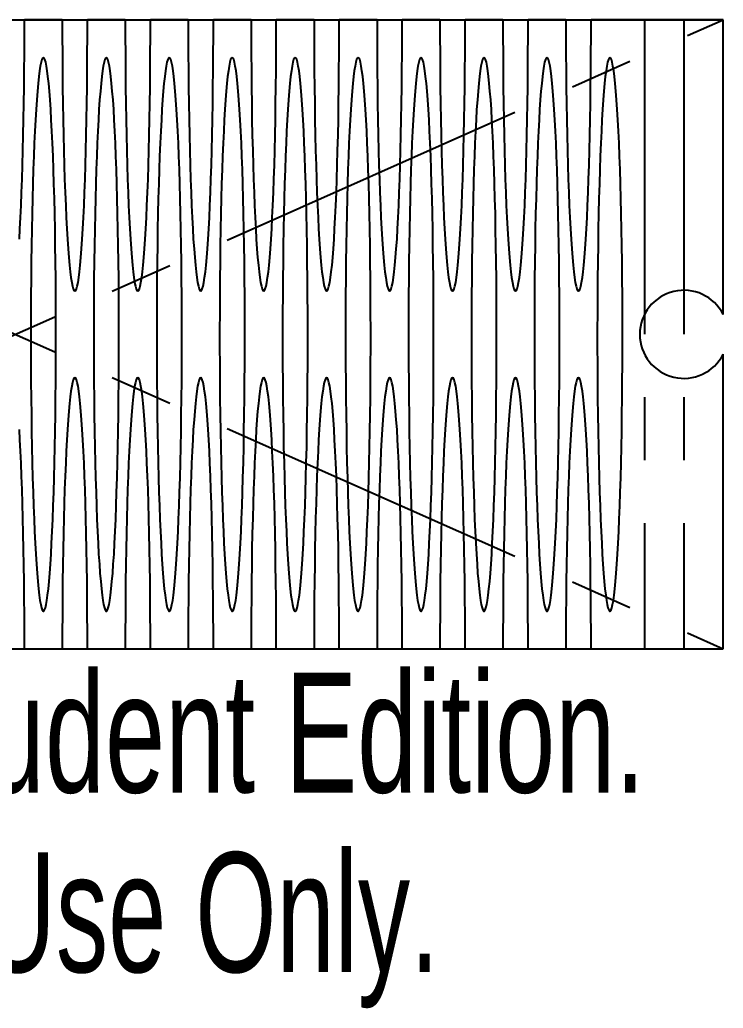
# Model space of a CAD drawing. Extents: x -1.12 to 1.12, y -1.07 to 0.5.
# Drawn here: x 0.007 to 1.125, y -1.071 to 0.5 of the extents above; entities that cross this region are included whole.
import ezdxf
from ezdxf.enums import TextEntityAlignment as Align

# ---------------------------------------------------------------- set-up
doc = ezdxf.new("R2010")
doc.units = 0
doc.linetypes.add('CENTERX2', pattern=[0.8, 0.5, -0.1, 0.1, -0.1])
doc.layers.get('0').update_dxf_attribs({"linetype": 'CONTINUOUS'})

msp = doc.modelspace()

# ---------------------------------------------------------------- linework, layer by layer
at = {"color": 7, "linetype": 'CONTINUOUS'}
for p, q in [((-1.125, 0.5), (1.125, 0.5)), ((0.075, 0.5), (0.015, 0.5)), ((0.175, 0.5), (0.115, 0.5)), ((0.275, 0.5), (0.215, 0.5)), ((0.375, 0.5), (0.315, 0.5)), ((0.475, 0.5), (0.415, 0.5)), ((0.575, 0.5), (0.515, 0.5)), ((0.675, 0.5), (0.615, 0.5)), ((0.775, 0.5), (0.715, 0.5)), ((0.875, 0.5), (0.815, 0.5)), ((1.125, 0.5), (0.915, 0.5)), ((1.125, 0.0315), (1.125, 0.5)), ((1.125, 0.0315), (1.125, 0.5)), ((1.125, -0.5), (1.125, -0.0315)), ((1.125, -0.5), (1.125, -0.0315)), ((-1.125, -0.5), (1.125, -0.5)), ((0.015, -0.5), (0.075, -0.5)), ((0.115, -0.5), (0.175, -0.5)), ((0.215, -0.5), (0.275, -0.5)), ((0.315, -0.5), (0.375, -0.5)), ((0.415, -0.5), (0.475, -0.5)), ((0.515, -0.5), (0.575, -0.5)), ((0.615, -0.5), (0.675, -0.5)), ((0.715, -0.5), (0.775, -0.5)), ((0.815, -0.5), (0.875, -0.5)), ((0.915, -0.5), (1.125, -0.5))]:
    msp.add_line(p, q, dxfattribs=at)
at = {"color": 7, "linetype": 'CENTERX2'}
for p, q in [((-1.125, -0.5), (1.125, 0.5)), ((-1.125, 0.5), (1.125, -0.5)), ((1, 0.5), (1, -0.5)), ((1.0625, 0.5), (1.0625, -0.5))]:
    msp.add_line(p, q, dxfattribs=at)
at = {"color": 7, "linetype": 'CONTINUOUS', "flags": 128}
for points in [[(0.0068, 0.1513), (0.0077, 0.1679), (0.0087, 0.1858), (0.0096, 0.205), (0.0104, 0.2253), (0.0112, 0.2467), (0.0119, 0.2691), (0.0125, 0.2924), (0.0131, 0.3165), (0.0136, 0.3413), (0.014, 0.3668), (0.0144, 0.3928), (0.0146, 0.4192), (0.0148, 0.446), (0.015, 0.4729), (0.015, 0.5)], [(0.075, 0.5), (0.075, 0.4729), (0.0752, 0.446), (0.0754, 0.4192), (0.0756, 0.3928), (0.076, 0.3668), (0.0764, 0.3413), (0.0769, 0.3165), (0.0775, 0.2924), (0.0781, 0.2691), (0.0788, 0.2467), (0.0796, 0.2253), (0.0804, 0.205), (0.0813, 0.1858), (0.0823, 0.1679), (0.0832, 0.1513), (0.0843, 0.1361), (0.0854, 0.1223), (0.0865, 0.11), (0.0876, 0.0993), (0.0888, 0.0901), (0.09, 0.0825), (0.0913, 0.0766), (0.0925, 0.0724), (0.0937, 0.0699), (0.095, 0.069), (0.0963, 0.0699), (0.0975, 0.0724), (0.0987, 0.0766), (0.1, 0.0825), (0.1012, 0.0901), (0.1024, 0.0993), (0.1035, 0.11), (0.1046, 0.1223), (0.1057, 0.1361), (0.1068, 0.1513), (0.1077, 0.1679), (0.1087, 0.1858), (0.1096, 0.205), (0.1104, 0.2253), (0.1112, 0.2467), (0.1119, 0.2691), (0.1125, 0.2924), (0.1131, 0.3165), (0.1136, 0.3413), (0.114, 0.3668), (0.1144, 0.3928), (0.1146, 0.4192), (0.1148, 0.446), (0.115, 0.4729), (0.115, 0.5)], [(0.175, 0.5), (0.175, 0.4729), (0.1752, 0.446), (0.1754, 0.4192), (0.1756, 0.3928), (0.176, 0.3668), (0.1764, 0.3413), (0.1769, 0.3165), (0.1775, 0.2924), (0.1781, 0.2691), (0.1788, 0.2467), (0.1796, 0.2253), (0.1804, 0.205), (0.1813, 0.1858), (0.1823, 0.1679), (0.1832, 0.1513), (0.1843, 0.1361), (0.1854, 0.1223), (0.1865, 0.11), (0.1876, 0.0993), (0.1888, 0.0901), (0.19, 0.0825), (0.1913, 0.0766), (0.1925, 0.0724), (0.1937, 0.0699), (0.195, 0.069), (0.1963, 0.0699), (0.1975, 0.0724), (0.1987, 0.0766), (0.2, 0.0825), (0.2012, 0.0901), (0.2024, 0.0993), (0.2035, 0.11), (0.2046, 0.1223), (0.2057, 0.1361), (0.2068, 0.1513), (0.2077, 0.1679), (0.2087, 0.1858), (0.2096, 0.205), (0.2104, 0.2253), (0.2112, 0.2467), (0.2119, 0.2691), (0.2125, 0.2924), (0.2131, 0.3165), (0.2136, 0.3413), (0.214, 0.3668), (0.2144, 0.3928), (0.2146, 0.4192), (0.2148, 0.446), (0.215, 0.4729), (0.215, 0.5)], [(0.275, 0.5), (0.275, 0.4729), (0.2752, 0.446), (0.2754, 0.4192), (0.2756, 0.3928), (0.276, 0.3668), (0.2764, 0.3413), (0.2769, 0.3165), (0.2775, 0.2924), (0.2781, 0.2691), (0.2788, 0.2467), (0.2796, 0.2253), (0.2804, 0.205), (0.2813, 0.1858), (0.2823, 0.1679), (0.2832, 0.1513), (0.2843, 0.1361), (0.2854, 0.1223), (0.2865, 0.11), (0.2876, 0.0993), (0.2888, 0.0901), (0.29, 0.0825), (0.2913, 0.0766), (0.2925, 0.0724), (0.2937, 0.0699), (0.295, 0.069), (0.2963, 0.0699), (0.2975, 0.0724), (0.2987, 0.0766), (0.3, 0.0825), (0.3012, 0.0901), (0.3024, 0.0993), (0.3035, 0.11), (0.3046, 0.1223), (0.3057, 0.1361), (0.3068, 0.1513), (0.3077, 0.1679), (0.3087, 0.1858), (0.3096, 0.205), (0.3104, 0.2253), (0.3112, 0.2467), (0.3119, 0.2691), (0.3125, 0.2924), (0.3131, 0.3165), (0.3136, 0.3413), (0.314, 0.3668), (0.3144, 0.3928), (0.3146, 0.4192), (0.3148, 0.446), (0.315, 0.4729), (0.315, 0.5)], [(0.375, 0.5), (0.375, 0.4729), (0.3752, 0.446), (0.3754, 0.4192), (0.3756, 0.3928), (0.376, 0.3668), (0.3764, 0.3413), (0.3769, 0.3165), (0.3775, 0.2924), (0.3781, 0.2691), (0.3788, 0.2467), (0.3796, 0.2253), (0.3804, 0.205), (0.3813, 0.1858), (0.3823, 0.1679), (0.3832, 0.1513), (0.3843, 0.1361), (0.3854, 0.1223), (0.3865, 0.11), (0.3876, 0.0993), (0.3888, 0.0901), (0.39, 0.0825), (0.3913, 0.0766), (0.3925, 0.0724), (0.3937, 0.0699), (0.395, 0.069), (0.3963, 0.0699), (0.3975, 0.0724), (0.3987, 0.0766), (0.4, 0.0825), (0.4012, 0.0901), (0.4024, 0.0993), (0.4035, 0.11), (0.4046, 0.1223), (0.4057, 0.1361), (0.4068, 0.1513), (0.4077, 0.1679), (0.4087, 0.1858), (0.4096, 0.205), (0.4104, 0.2253), (0.4112, 0.2467), (0.4119, 0.2691), (0.4125, 0.2924), (0.4131, 0.3165), (0.4136, 0.3413), (0.414, 0.3668), (0.4144, 0.3928), (0.4146, 0.4192), (0.4148, 0.446), (0.415, 0.4729), (0.415, 0.5)], [(0.475, 0.5), (0.475, 0.4729), (0.4752, 0.446), (0.4754, 0.4192), (0.4756, 0.3928), (0.476, 0.3668), (0.4764, 0.3413), (0.4769, 0.3165), (0.4775, 0.2924), (0.4781, 0.2691), (0.4788, 0.2467), (0.4796, 0.2253), (0.4804, 0.205), (0.4813, 0.1858), (0.4823, 0.1679), (0.4832, 0.1513), (0.4843, 0.1361), (0.4854, 0.1223), (0.4865, 0.11), (0.4876, 0.0993), (0.4888, 0.0901), (0.49, 0.0825), (0.4913, 0.0766), (0.4925, 0.0724), (0.4937, 0.0699), (0.495, 0.069), (0.4963, 0.0699), (0.4975, 0.0724), (0.4987, 0.0766), (0.5, 0.0825), (0.5012, 0.0901), (0.5024, 0.0993), (0.5035, 0.11), (0.5046, 0.1223), (0.5057, 0.1361), (0.5068, 0.1513), (0.5077, 0.1679), (0.5087, 0.1858), (0.5096, 0.205), (0.5104, 0.2253), (0.5112, 0.2467), (0.5119, 0.2691), (0.5125, 0.2924), (0.5131, 0.3165), (0.5136, 0.3413), (0.514, 0.3668), (0.5144, 0.3928), (0.5146, 0.4192), (0.5148, 0.446), (0.515, 0.4729), (0.515, 0.5)], [(0.575, 0.5), (0.575, 0.4729), (0.5752, 0.446), (0.5754, 0.4192), (0.5756, 0.3928), (0.576, 0.3668), (0.5764, 0.3413), (0.5769, 0.3165), (0.5775, 0.2924), (0.5781, 0.2691), (0.5788, 0.2467), (0.5796, 0.2253), (0.5804, 0.205), (0.5813, 0.1858), (0.5823, 0.1679), (0.5832, 0.1513), (0.5843, 0.1361), (0.5854, 0.1223), (0.5865, 0.11), (0.5876, 0.0993), (0.5888, 0.0901), (0.59, 0.0825), (0.5913, 0.0766), (0.5925, 0.0724), (0.5937, 0.0699), (0.595, 0.069), (0.5963, 0.0699), (0.5975, 0.0724), (0.5987, 0.0766), (0.6, 0.0825), (0.6012, 0.0901), (0.6024, 0.0993), (0.6035, 0.11), (0.6046, 0.1223), (0.6057, 0.1361), (0.6068, 0.1513), (0.6077, 0.1679), (0.6087, 0.1858), (0.6096, 0.205), (0.6104, 0.2253), (0.6112, 0.2467), (0.6119, 0.2691), (0.6125, 0.2924), (0.6131, 0.3165), (0.6136, 0.3413), (0.614, 0.3668), (0.6144, 0.3928), (0.6146, 0.4192), (0.6148, 0.446), (0.615, 0.4729), (0.615, 0.5)], [(0.675, 0.5), (0.675, 0.4729), (0.6752, 0.446), (0.6754, 0.4192), (0.6756, 0.3928), (0.676, 0.3668), (0.6764, 0.3413), (0.6769, 0.3165), (0.6775, 0.2924), (0.6781, 0.2691), (0.6788, 0.2467), (0.6796, 0.2253), (0.6804, 0.205), (0.6813, 0.1858), (0.6823, 0.1679), (0.6832, 0.1513), (0.6843, 0.1361), (0.6854, 0.1223), (0.6865, 0.11), (0.6876, 0.0993), (0.6888, 0.0901), (0.69, 0.0825), (0.6913, 0.0766), (0.6925, 0.0724), (0.6937, 0.0699), (0.695, 0.069), (0.6963, 0.0699), (0.6975, 0.0724), (0.6987, 0.0766), (0.7, 0.0825), (0.7012, 0.0901), (0.7024, 0.0993), (0.7035, 0.11), (0.7046, 0.1223), (0.7057, 0.1361), (0.7068, 0.1513), (0.7077, 0.1679), (0.7087, 0.1858), (0.7096, 0.205), (0.7104, 0.2253), (0.7112, 0.2467), (0.7119, 0.2691), (0.7125, 0.2924), (0.7131, 0.3165), (0.7136, 0.3413), (0.714, 0.3668), (0.7144, 0.3928), (0.7146, 0.4192), (0.7148, 0.446), (0.715, 0.4729), (0.715, 0.5)], [(0.775, 0.5), (0.775, 0.4729), (0.7752, 0.446), (0.7754, 0.4192), (0.7756, 0.3928), (0.776, 0.3668), (0.7764, 0.3413), (0.7769, 0.3165), (0.7775, 0.2924), (0.7781, 0.2691), (0.7788, 0.2467), (0.7796, 0.2253), (0.7804, 0.205), (0.7813, 0.1858), (0.7823, 0.1679), (0.7832, 0.1513), (0.7843, 0.1361), (0.7854, 0.1223), (0.7865, 0.11), (0.7876, 0.0993), (0.7888, 0.0901), (0.79, 0.0825), (0.7913, 0.0766), (0.7925, 0.0724), (0.7937, 0.0699), (0.795, 0.069), (0.7963, 0.0699), (0.7975, 0.0724), (0.7987, 0.0766), (0.8, 0.0825), (0.8012, 0.0901), (0.8024, 0.0993), (0.8035, 0.11), (0.8046, 0.1223), (0.8057, 0.1361), (0.8068, 0.1513), (0.8077, 0.1679), (0.8087, 0.1858), (0.8096, 0.205), (0.8104, 0.2253), (0.8112, 0.2467), (0.8119, 0.2691), (0.8125, 0.2924), (0.8131, 0.3165), (0.8136, 0.3413), (0.814, 0.3668), (0.8144, 0.3928), (0.8146, 0.4192), (0.8148, 0.446), (0.815, 0.4729), (0.815, 0.5)], [(0.875, 0.5), (0.875, 0.4729), (0.8752, 0.446), (0.8754, 0.4192), (0.8756, 0.3928), (0.876, 0.3668), (0.8764, 0.3413), (0.8769, 0.3165), (0.8775, 0.2924), (0.8781, 0.2691), (0.8788, 0.2467), (0.8796, 0.2253), (0.8804, 0.205), (0.8813, 0.1858), (0.8823, 0.1679), (0.8832, 0.1513), (0.8843, 0.1361), (0.8854, 0.1223), (0.8865, 0.11), (0.8876, 0.0993), (0.8888, 0.0901), (0.89, 0.0825), (0.8913, 0.0766), (0.8925, 0.0724), (0.8937, 0.0699), (0.895, 0.069), (0.8963, 0.0699), (0.8975, 0.0724), (0.8987, 0.0766), (0.9, 0.0825), (0.9012, 0.0901), (0.9024, 0.0993), (0.9035, 0.11), (0.9046, 0.1223), (0.9057, 0.1361), (0.9068, 0.1513), (0.9077, 0.1679), (0.9087, 0.1858), (0.9096, 0.205), (0.9104, 0.2253), (0.9112, 0.2467), (0.9119, 0.2691), (0.9125, 0.2924), (0.9131, 0.3165), (0.9136, 0.3413), (0.914, 0.3668), (0.9144, 0.3928), (0.9146, 0.4192), (0.9148, 0.446), (0.915, 0.4729), (0.915, 0.5)], [(0.045, 0.44), (0.0438, 0.4391), (0.0425, 0.4366), (0.0413, 0.4324), (0.0401, 0.4264), (0.0389, 0.4189), (0.0377, 0.4097), (0.0366, 0.3989), (0.0355, 0.3866), (0.0344, 0.3728), (0.0333, 0.3576), (0.0324, 0.3409), (0.0314, 0.323), (0.0305, 0.3038), (0.0297, 0.2834), (0.0289, 0.2619), (0.0282, 0.2394), (0.0276, 0.216), (0.027, 0.1918), (0.0265, 0.1668), (0.0261, 0.1412), (0.0257, 0.115), (0.0254, 0.0884), (0.0252, 0.0614), (0.0251, 0.0342), (0.025, 0.0068), (0.025, -0.0205), (0.0251, -0.0478), (0.0253, -0.0749), (0.0255, -0.1017), (0.0259, -0.1281), (0.0263, -0.1541), (0.0267, -0.1794), (0.0273, -0.204), (0.0279, -0.2279), (0.0286, -0.2508), (0.0293, -0.2728), (0.0301, -0.2937), (0.031, -0.3135), (0.0319, -0.3321), (0.0328, -0.3494), (0.0339, -0.3654), (0.0349, -0.3799), (0.036, -0.393), (0.0371, -0.4045), (0.0383, -0.4145), (0.0395, -0.4229), (0.0407, -0.4296), (0.0419, -0.4347), (0.0431, -0.4381), (0.0444, -0.4398), (0.0456, -0.4398), (0.0469, -0.4381), (0.0481, -0.4347), (0.0493, -0.4296), (0.0505, -0.4229), (0.0517, -0.4145), (0.0529, -0.4045), (0.054, -0.393), (0.0551, -0.3799), (0.0561, -0.3654), (0.0572, -0.3494), (0.0581, -0.3321), (0.059, -0.3135), (0.0599, -0.2937), (0.0607, -0.2728), (0.0614, -0.2508), (0.0621, -0.2279), (0.0627, -0.204), (0.0633, -0.1794), (0.0637, -0.1541), (0.0641, -0.1281), (0.0645, -0.1017), (0.0647, -0.0749), (0.0649, -0.0478), (0.065, -0.0205), (0.065, 0.0068), (0.0649, 0.0342), (0.0648, 0.0614), (0.0646, 0.0884), (0.0643, 0.115), (0.0639, 0.1412), (0.0635, 0.1668), (0.063, 0.1918), (0.0624, 0.216), (0.0618, 0.2394), (0.0611, 0.2619), (0.0603, 0.2834), (0.0595, 0.3038), (0.0586, 0.323), (0.0576, 0.3409), (0.0567, 0.3576), (0.0556, 0.3728), (0.0545, 0.3866), (0.0534, 0.3989), (0.0523, 0.4097), (0.0511, 0.4189), (0.0499, 0.4264), (0.0487, 0.4324), (0.0475, 0.4366), (0.0462, 0.4391), (0.045, 0.44)], [(0.145, 0.44), (0.1438, 0.4391), (0.1425, 0.4366), (0.1413, 0.4324), (0.1401, 0.4264), (0.1389, 0.4189), (0.1377, 0.4097), (0.1366, 0.3989), (0.1355, 0.3866), (0.1344, 0.3728), (0.1333, 0.3576), (0.1324, 0.3409), (0.1314, 0.323), (0.1305, 0.3038), (0.1297, 0.2834), (0.1289, 0.2619), (0.1282, 0.2394), (0.1276, 0.216), (0.127, 0.1918), (0.1265, 0.1668), (0.1261, 0.1412), (0.1257, 0.115), (0.1254, 0.0884), (0.1252, 0.0614), (0.1251, 0.0342), (0.125, 0.0068), (0.125, -0.0205), (0.1251, -0.0478), (0.1253, -0.0749), (0.1255, -0.1017), (0.1259, -0.1281), (0.1263, -0.1541), (0.1267, -0.1794), (0.1273, -0.204), (0.1279, -0.2279), (0.1286, -0.2508), (0.1293, -0.2728), (0.1301, -0.2937), (0.131, -0.3135), (0.1319, -0.3321), (0.1328, -0.3494), (0.1339, -0.3654), (0.1349, -0.3799), (0.136, -0.393), (0.1371, -0.4045), (0.1383, -0.4145), (0.1395, -0.4229), (0.1407, -0.4296), (0.1419, -0.4347), (0.1431, -0.4381), (0.1444, -0.4398), (0.1456, -0.4398), (0.1469, -0.4381), (0.1481, -0.4347), (0.1493, -0.4296), (0.1505, -0.4229), (0.1517, -0.4145), (0.1529, -0.4045), (0.154, -0.393), (0.1551, -0.3799), (0.1561, -0.3654), (0.1572, -0.3494), (0.1581, -0.3321), (0.159, -0.3135), (0.1599, -0.2937), (0.1607, -0.2728), (0.1614, -0.2508), (0.1621, -0.2279), (0.1627, -0.204), (0.1633, -0.1794), (0.1637, -0.1541), (0.1641, -0.1281), (0.1645, -0.1017), (0.1647, -0.0749), (0.1649, -0.0478), (0.165, -0.0205), (0.165, 0.0068), (0.1649, 0.0342), (0.1648, 0.0614), (0.1646, 0.0884), (0.1643, 0.115), (0.1639, 0.1412), (0.1635, 0.1668), (0.163, 0.1918), (0.1624, 0.216), (0.1618, 0.2394), (0.1611, 0.2619), (0.1603, 0.2834), (0.1595, 0.3038), (0.1586, 0.323), (0.1576, 0.3409), (0.1567, 0.3576), (0.1556, 0.3728), (0.1545, 0.3866), (0.1534, 0.3989), (0.1523, 0.4097), (0.1511, 0.4189), (0.1499, 0.4264), (0.1487, 0.4324), (0.1475, 0.4366), (0.1462, 0.4391), (0.145, 0.44)], [(0.245, 0.44), (0.2438, 0.4391), (0.2425, 0.4366), (0.2413, 0.4324), (0.2401, 0.4264), (0.2389, 0.4189), (0.2377, 0.4097), (0.2366, 0.3989), (0.2355, 0.3866), (0.2344, 0.3728), (0.2333, 0.3576), (0.2324, 0.3409), (0.2314, 0.323), (0.2305, 0.3038), (0.2297, 0.2834), (0.2289, 0.2619), (0.2282, 0.2394), (0.2276, 0.216), (0.227, 0.1918), (0.2265, 0.1668), (0.2261, 0.1412), (0.2257, 0.115), (0.2254, 0.0884), (0.2252, 0.0614), (0.2251, 0.0342), (0.225, 0.0068), (0.225, -0.0205), (0.2251, -0.0478), (0.2253, -0.0749), (0.2255, -0.1017), (0.2259, -0.1281), (0.2263, -0.1541), (0.2267, -0.1794), (0.2273, -0.204), (0.2279, -0.2279), (0.2286, -0.2508), (0.2293, -0.2728), (0.2301, -0.2937), (0.231, -0.3135), (0.2319, -0.3321), (0.2328, -0.3494), (0.2339, -0.3654), (0.2349, -0.3799), (0.236, -0.393), (0.2371, -0.4045), (0.2383, -0.4145), (0.2395, -0.4229), (0.2407, -0.4296), (0.2419, -0.4347), (0.2431, -0.4381), (0.2444, -0.4398), (0.2456, -0.4398), (0.2469, -0.4381), (0.2481, -0.4347), (0.2493, -0.4296), (0.2505, -0.4229), (0.2517, -0.4145), (0.2529, -0.4045), (0.254, -0.393), (0.2551, -0.3799), (0.2561, -0.3654), (0.2572, -0.3494), (0.2581, -0.3321), (0.259, -0.3135), (0.2599, -0.2937), (0.2607, -0.2728), (0.2614, -0.2508), (0.2621, -0.2279), (0.2627, -0.204), (0.2633, -0.1794), (0.2637, -0.1541), (0.2641, -0.1281), (0.2645, -0.1017), (0.2647, -0.0749), (0.2649, -0.0478), (0.265, -0.0205), (0.265, 0.0068), (0.2649, 0.0342), (0.2648, 0.0614), (0.2646, 0.0884), (0.2643, 0.115), (0.2639, 0.1412), (0.2635, 0.1668), (0.263, 0.1918), (0.2624, 0.216), (0.2618, 0.2394), (0.2611, 0.2619), (0.2603, 0.2834), (0.2595, 0.3038), (0.2586, 0.323), (0.2576, 0.3409), (0.2567, 0.3576), (0.2556, 0.3728), (0.2545, 0.3866), (0.2534, 0.3989), (0.2523, 0.4097), (0.2511, 0.4189), (0.2499, 0.4264), (0.2487, 0.4324), (0.2475, 0.4366), (0.2462, 0.4391), (0.245, 0.44)], [(0.345, 0.44), (0.3438, 0.4391), (0.3425, 0.4366), (0.3413, 0.4324), (0.3401, 0.4264), (0.3389, 0.4189), (0.3377, 0.4097), (0.3366, 0.3989), (0.3355, 0.3866), (0.3344, 0.3728), (0.3333, 0.3576), (0.3324, 0.3409), (0.3314, 0.323), (0.3305, 0.3038), (0.3297, 0.2834), (0.3289, 0.2619), (0.3282, 0.2394), (0.3276, 0.216), (0.327, 0.1918), (0.3265, 0.1668), (0.3261, 0.1412), (0.3257, 0.115), (0.3254, 0.0884), (0.3252, 0.0614), (0.3251, 0.0342), (0.325, 0.0068), (0.325, -0.0205), (0.3251, -0.0478), (0.3253, -0.0749), (0.3255, -0.1017), (0.3259, -0.1281), (0.3263, -0.1541), (0.3267, -0.1794), (0.3273, -0.204), (0.3279, -0.2279), (0.3286, -0.2508), (0.3293, -0.2728), (0.3301, -0.2937), (0.331, -0.3135), (0.3319, -0.3321), (0.3328, -0.3494), (0.3339, -0.3654), (0.3349, -0.3799), (0.336, -0.393), (0.3371, -0.4045), (0.3383, -0.4145), (0.3395, -0.4229), (0.3407, -0.4296), (0.3419, -0.4347), (0.3431, -0.4381), (0.3444, -0.4398), (0.3456, -0.4398), (0.3469, -0.4381), (0.3481, -0.4347), (0.3493, -0.4296), (0.3505, -0.4229), (0.3517, -0.4145), (0.3529, -0.4045), (0.354, -0.393), (0.3551, -0.3799), (0.3561, -0.3654), (0.3572, -0.3494), (0.3581, -0.3321), (0.359, -0.3135), (0.3599, -0.2937), (0.3607, -0.2728), (0.3614, -0.2508), (0.3621, -0.2279), (0.3627, -0.204), (0.3633, -0.1794), (0.3637, -0.1541), (0.3641, -0.1281), (0.3645, -0.1017), (0.3647, -0.0749), (0.3649, -0.0478), (0.365, -0.0205), (0.365, 0.0068), (0.3649, 0.0342), (0.3648, 0.0614), (0.3646, 0.0884), (0.3643, 0.115), (0.3639, 0.1412), (0.3635, 0.1668), (0.363, 0.1918), (0.3624, 0.216), (0.3618, 0.2394), (0.3611, 0.2619), (0.3603, 0.2834), (0.3595, 0.3038), (0.3586, 0.323), (0.3576, 0.3409), (0.3567, 0.3576), (0.3556, 0.3728), (0.3545, 0.3866), (0.3534, 0.3989), (0.3523, 0.4097), (0.3511, 0.4189), (0.3499, 0.4264), (0.3487, 0.4324), (0.3475, 0.4366), (0.3462, 0.4391), (0.345, 0.44)], [(0.445, 0.44), (0.4438, 0.4391), (0.4425, 0.4366), (0.4413, 0.4324), (0.4401, 0.4264), (0.4389, 0.4189), (0.4377, 0.4097), (0.4366, 0.3989), (0.4355, 0.3866), (0.4344, 0.3728), (0.4333, 0.3576), (0.4324, 0.3409), (0.4314, 0.323), (0.4305, 0.3038), (0.4297, 0.2834), (0.4289, 0.2619), (0.4282, 0.2394), (0.4276, 0.216), (0.427, 0.1918), (0.4265, 0.1668), (0.4261, 0.1412), (0.4257, 0.115), (0.4254, 0.0884), (0.4252, 0.0614), (0.4251, 0.0342), (0.425, 0.0068), (0.425, -0.0205), (0.4251, -0.0478), (0.4253, -0.0749), (0.4255, -0.1017), (0.4259, -0.1281), (0.4263, -0.1541), (0.4267, -0.1794), (0.4273, -0.204), (0.4279, -0.2279), (0.4286, -0.2508), (0.4293, -0.2728), (0.4301, -0.2937), (0.431, -0.3135), (0.4319, -0.3321), (0.4328, -0.3494), (0.4339, -0.3654), (0.4349, -0.3799), (0.436, -0.393), (0.4371, -0.4045), (0.4383, -0.4145), (0.4395, -0.4229), (0.4407, -0.4296), (0.4419, -0.4347), (0.4431, -0.4381), (0.4444, -0.4398), (0.4456, -0.4398), (0.4469, -0.4381), (0.4481, -0.4347), (0.4493, -0.4296), (0.4505, -0.4229), (0.4517, -0.4145), (0.4529, -0.4045), (0.454, -0.393), (0.4551, -0.3799), (0.4561, -0.3654), (0.4572, -0.3494), (0.4581, -0.3321), (0.459, -0.3135), (0.4599, -0.2937), (0.4607, -0.2728), (0.4614, -0.2508), (0.4621, -0.2279), (0.4627, -0.204), (0.4633, -0.1794), (0.4637, -0.1541), (0.4641, -0.1281), (0.4645, -0.1017), (0.4647, -0.0749), (0.4649, -0.0478), (0.465, -0.0205), (0.465, 0.0068), (0.4649, 0.0342), (0.4648, 0.0614), (0.4646, 0.0884), (0.4643, 0.115), (0.4639, 0.1412), (0.4635, 0.1668), (0.463, 0.1918), (0.4624, 0.216), (0.4618, 0.2394), (0.4611, 0.2619), (0.4603, 0.2834), (0.4595, 0.3038), (0.4586, 0.323), (0.4576, 0.3409), (0.4567, 0.3576), (0.4556, 0.3728), (0.4545, 0.3866), (0.4534, 0.3989), (0.4523, 0.4097), (0.4511, 0.4189), (0.4499, 0.4264), (0.4487, 0.4324), (0.4475, 0.4366), (0.4462, 0.4391), (0.445, 0.44)], [(0.545, 0.44), (0.5438, 0.4391), (0.5425, 0.4366), (0.5413, 0.4324), (0.5401, 0.4264), (0.5389, 0.4189), (0.5377, 0.4097), (0.5366, 0.3989), (0.5355, 0.3866), (0.5344, 0.3728), (0.5333, 0.3576), (0.5324, 0.3409), (0.5314, 0.323), (0.5305, 0.3038), (0.5297, 0.2834), (0.5289, 0.2619), (0.5282, 0.2394), (0.5276, 0.216), (0.527, 0.1918), (0.5265, 0.1668), (0.5261, 0.1412), (0.5257, 0.115), (0.5254, 0.0884), (0.5252, 0.0614), (0.5251, 0.0342), (0.525, 0.0068), (0.525, -0.0205), (0.5251, -0.0478), (0.5253, -0.0749), (0.5255, -0.1017), (0.5259, -0.1281), (0.5263, -0.1541), (0.5267, -0.1794), (0.5273, -0.204), (0.5279, -0.2279), (0.5286, -0.2508), (0.5293, -0.2728), (0.5301, -0.2937), (0.531, -0.3135), (0.5319, -0.3321), (0.5328, -0.3494), (0.5339, -0.3654), (0.5349, -0.3799), (0.536, -0.393), (0.5371, -0.4045), (0.5383, -0.4145), (0.5395, -0.4229), (0.5407, -0.4296), (0.5419, -0.4347), (0.5431, -0.4381), (0.5444, -0.4398), (0.5456, -0.4398), (0.5469, -0.4381), (0.5481, -0.4347), (0.5493, -0.4296), (0.5505, -0.4229), (0.5517, -0.4145), (0.5529, -0.4045), (0.554, -0.393), (0.5551, -0.3799), (0.5561, -0.3654), (0.5572, -0.3494), (0.5581, -0.3321), (0.559, -0.3135), (0.5599, -0.2937), (0.5607, -0.2728), (0.5614, -0.2508), (0.5621, -0.2279), (0.5627, -0.204), (0.5633, -0.1794), (0.5637, -0.1541), (0.5641, -0.1281), (0.5645, -0.1017), (0.5647, -0.0749), (0.5649, -0.0478), (0.565, -0.0205), (0.565, 0.0068), (0.5649, 0.0342), (0.5648, 0.0614), (0.5646, 0.0884), (0.5643, 0.115), (0.5639, 0.1412), (0.5635, 0.1668), (0.563, 0.1918), (0.5624, 0.216), (0.5618, 0.2394), (0.5611, 0.2619), (0.5603, 0.2834), (0.5595, 0.3038), (0.5586, 0.323), (0.5576, 0.3409), (0.5567, 0.3576), (0.5556, 0.3728), (0.5545, 0.3866), (0.5534, 0.3989), (0.5523, 0.4097), (0.5511, 0.4189), (0.5499, 0.4264), (0.5487, 0.4324), (0.5475, 0.4366), (0.5462, 0.4391), (0.545, 0.44)], [(0.645, 0.44), (0.6438, 0.4391), (0.6425, 0.4366), (0.6413, 0.4324), (0.6401, 0.4264), (0.6389, 0.4189), (0.6377, 0.4097), (0.6366, 0.3989), (0.6355, 0.3866), (0.6344, 0.3728), (0.6333, 0.3576), (0.6324, 0.3409), (0.6314, 0.323), (0.6305, 0.3038), (0.6297, 0.2834), (0.6289, 0.2619), (0.6282, 0.2394), (0.6276, 0.216), (0.627, 0.1918), (0.6265, 0.1668), (0.6261, 0.1412), (0.6257, 0.115), (0.6254, 0.0884), (0.6252, 0.0614), (0.6251, 0.0342), (0.625, 0.0068), (0.625, -0.0205), (0.6251, -0.0478), (0.6253, -0.0749), (0.6255, -0.1017), (0.6259, -0.1281), (0.6263, -0.1541), (0.6267, -0.1794), (0.6273, -0.204), (0.6279, -0.2279), (0.6286, -0.2508), (0.6293, -0.2728), (0.6301, -0.2937), (0.631, -0.3135), (0.6319, -0.3321), (0.6328, -0.3494), (0.6339, -0.3654), (0.6349, -0.3799), (0.636, -0.393), (0.6371, -0.4045), (0.6383, -0.4145), (0.6395, -0.4229), (0.6407, -0.4296), (0.6419, -0.4347), (0.6431, -0.4381), (0.6444, -0.4398), (0.6456, -0.4398), (0.6469, -0.4381), (0.6481, -0.4347), (0.6493, -0.4296), (0.6505, -0.4229), (0.6517, -0.4145), (0.6529, -0.4045), (0.654, -0.393), (0.6551, -0.3799), (0.6561, -0.3654), (0.6572, -0.3494), (0.6581, -0.3321), (0.659, -0.3135), (0.6599, -0.2937), (0.6607, -0.2728), (0.6614, -0.2508), (0.6621, -0.2279), (0.6627, -0.204), (0.6633, -0.1794), (0.6637, -0.1541), (0.6641, -0.1281), (0.6645, -0.1017), (0.6647, -0.0749), (0.6649, -0.0478), (0.665, -0.0205), (0.665, 0.0068), (0.6649, 0.0342), (0.6648, 0.0614), (0.6646, 0.0884), (0.6643, 0.115), (0.6639, 0.1412), (0.6635, 0.1668), (0.663, 0.1918), (0.6624, 0.216), (0.6618, 0.2394), (0.6611, 0.2619), (0.6603, 0.2834), (0.6595, 0.3038), (0.6586, 0.323), (0.6576, 0.3409), (0.6567, 0.3576), (0.6556, 0.3728), (0.6545, 0.3866), (0.6534, 0.3989), (0.6523, 0.4097), (0.6511, 0.4189), (0.6499, 0.4264), (0.6487, 0.4324), (0.6475, 0.4366), (0.6462, 0.4391), (0.645, 0.44)], [(0.745, 0.44), (0.7438, 0.4391), (0.7425, 0.4366), (0.7413, 0.4324), (0.7401, 0.4264), (0.7389, 0.4189), (0.7377, 0.4097), (0.7366, 0.3989), (0.7355, 0.3866), (0.7344, 0.3728), (0.7333, 0.3576), (0.7324, 0.3409), (0.7314, 0.323), (0.7305, 0.3038), (0.7297, 0.2834), (0.7289, 0.2619), (0.7282, 0.2394), (0.7276, 0.216), (0.727, 0.1918), (0.7265, 0.1668), (0.7261, 0.1412), (0.7257, 0.115), (0.7254, 0.0884), (0.7252, 0.0614), (0.7251, 0.0342), (0.725, 0.0068), (0.725, -0.0205), (0.7251, -0.0478), (0.7253, -0.0749), (0.7255, -0.1017), (0.7259, -0.1281), (0.7263, -0.1541), (0.7267, -0.1794), (0.7273, -0.204), (0.7279, -0.2279), (0.7286, -0.2508), (0.7293, -0.2728), (0.7301, -0.2937), (0.731, -0.3135), (0.7319, -0.3321), (0.7328, -0.3494), (0.7339, -0.3654), (0.7349, -0.3799), (0.736, -0.393), (0.7371, -0.4045), (0.7383, -0.4145), (0.7395, -0.4229), (0.7407, -0.4296), (0.7419, -0.4347), (0.7431, -0.4381), (0.7444, -0.4398), (0.7456, -0.4398), (0.7469, -0.4381), (0.7481, -0.4347), (0.7493, -0.4296), (0.7505, -0.4229), (0.7517, -0.4145), (0.7529, -0.4045), (0.754, -0.393), (0.7551, -0.3799), (0.7561, -0.3654), (0.7572, -0.3494), (0.7581, -0.3321), (0.759, -0.3135), (0.7599, -0.2937), (0.7607, -0.2728), (0.7614, -0.2508), (0.7621, -0.2279), (0.7627, -0.204), (0.7633, -0.1794), (0.7637, -0.1541), (0.7641, -0.1281), (0.7645, -0.1017), (0.7647, -0.0749), (0.7649, -0.0478), (0.765, -0.0205), (0.765, 0.0068), (0.7649, 0.0342), (0.7648, 0.0614), (0.7646, 0.0884), (0.7643, 0.115), (0.7639, 0.1412), (0.7635, 0.1668), (0.763, 0.1918), (0.7624, 0.216), (0.7618, 0.2394), (0.7611, 0.2619), (0.7603, 0.2834), (0.7595, 0.3038), (0.7586, 0.323), (0.7576, 0.3409), (0.7567, 0.3576), (0.7556, 0.3728), (0.7545, 0.3866), (0.7534, 0.3989), (0.7523, 0.4097), (0.7511, 0.4189), (0.7499, 0.4264), (0.7487, 0.4324), (0.7475, 0.4366), (0.7462, 0.4391), (0.745, 0.44)], [(0.845, 0.44), (0.8438, 0.4391), (0.8425, 0.4366), (0.8413, 0.4324), (0.8401, 0.4264), (0.8389, 0.4189), (0.8377, 0.4097), (0.8366, 0.3989), (0.8355, 0.3866), (0.8344, 0.3728), (0.8333, 0.3576), (0.8324, 0.3409), (0.8314, 0.323), (0.8305, 0.3038), (0.8297, 0.2834), (0.8289, 0.2619), (0.8282, 0.2394), (0.8276, 0.216), (0.827, 0.1918), (0.8265, 0.1668), (0.8261, 0.1412), (0.8257, 0.115), (0.8254, 0.0884), (0.8252, 0.0614), (0.8251, 0.0342), (0.825, 0.0068), (0.825, -0.0205), (0.8251, -0.0478), (0.8253, -0.0749), (0.8255, -0.1017), (0.8259, -0.1281), (0.8263, -0.1541), (0.8267, -0.1794), (0.8273, -0.204), (0.8279, -0.2279), (0.8286, -0.2508), (0.8293, -0.2728), (0.8301, -0.2937), (0.831, -0.3135), (0.8319, -0.3321), (0.8328, -0.3494), (0.8339, -0.3654), (0.8349, -0.3799), (0.836, -0.393), (0.8371, -0.4045), (0.8383, -0.4145), (0.8395, -0.4229), (0.8407, -0.4296), (0.8419, -0.4347), (0.8431, -0.4381), (0.8444, -0.4398), (0.8456, -0.4398), (0.8469, -0.4381), (0.8481, -0.4347), (0.8493, -0.4296), (0.8505, -0.4229), (0.8517, -0.4145), (0.8529, -0.4045), (0.854, -0.393), (0.8551, -0.3799), (0.8561, -0.3654), (0.8572, -0.3494), (0.8581, -0.3321), (0.859, -0.3135), (0.8599, -0.2937), (0.8607, -0.2728), (0.8614, -0.2508), (0.8621, -0.2279), (0.8627, -0.204), (0.8633, -0.1794), (0.8637, -0.1541), (0.8641, -0.1281), (0.8645, -0.1017), (0.8647, -0.0749), (0.8649, -0.0478), (0.865, -0.0205), (0.865, 0.0068), (0.8649, 0.0342), (0.8648, 0.0614), (0.8646, 0.0884), (0.8643, 0.115), (0.8639, 0.1412), (0.8635, 0.1668), (0.863, 0.1918), (0.8624, 0.216), (0.8618, 0.2394), (0.8611, 0.2619), (0.8603, 0.2834), (0.8595, 0.3038), (0.8586, 0.323), (0.8576, 0.3409), (0.8567, 0.3576), (0.8556, 0.3728), (0.8545, 0.3866), (0.8534, 0.3989), (0.8523, 0.4097), (0.8511, 0.4189), (0.8499, 0.4264), (0.8487, 0.4324), (0.8475, 0.4366), (0.8462, 0.4391), (0.845, 0.44)], [(0.945, 0.44), (0.9438, 0.4391), (0.9425, 0.4366), (0.9413, 0.4324), (0.9401, 0.4264), (0.9389, 0.4189), (0.9377, 0.4097), (0.9366, 0.3989), (0.9355, 0.3866), (0.9344, 0.3728), (0.9333, 0.3576), (0.9324, 0.3409), (0.9314, 0.323), (0.9305, 0.3038), (0.9297, 0.2834), (0.9289, 0.2619), (0.9282, 0.2394), (0.9276, 0.216), (0.927, 0.1918), (0.9265, 0.1668), (0.9261, 0.1412), (0.9257, 0.115), (0.9254, 0.0884), (0.9252, 0.0614), (0.9251, 0.0342), (0.925, 0.0068), (0.925, -0.0205), (0.9251, -0.0478), (0.9253, -0.0749), (0.9255, -0.1017), (0.9259, -0.1281), (0.9263, -0.1541), (0.9267, -0.1794), (0.9273, -0.204), (0.9279, -0.2279), (0.9286, -0.2508), (0.9293, -0.2728), (0.9301, -0.2937), (0.931, -0.3135), (0.9319, -0.3321), (0.9328, -0.3494), (0.9339, -0.3654), (0.9349, -0.3799), (0.936, -0.393), (0.9371, -0.4045), (0.9383, -0.4145), (0.9395, -0.4229), (0.9407, -0.4296), (0.9419, -0.4347), (0.9431, -0.4381), (0.9444, -0.4398), (0.9456, -0.4398), (0.9469, -0.4381), (0.9481, -0.4347), (0.9493, -0.4296), (0.9505, -0.4229), (0.9517, -0.4145), (0.9529, -0.4045), (0.954, -0.393), (0.9551, -0.3799), (0.9561, -0.3654), (0.9572, -0.3494), (0.9581, -0.3321), (0.959, -0.3135), (0.9599, -0.2937), (0.9607, -0.2728), (0.9614, -0.2508), (0.9621, -0.2279), (0.9627, -0.204), (0.9633, -0.1794), (0.9637, -0.1541), (0.9641, -0.1281), (0.9645, -0.1017), (0.9647, -0.0749), (0.9649, -0.0478), (0.965, -0.0205), (0.965, 0.0068), (0.9649, 0.0342), (0.9648, 0.0614), (0.9646, 0.0884), (0.9643, 0.115), (0.9639, 0.1412), (0.9635, 0.1668), (0.963, 0.1918), (0.9624, 0.216), (0.9618, 0.2394), (0.9611, 0.2619), (0.9603, 0.2834), (0.9595, 0.3038), (0.9586, 0.323), (0.9576, 0.3409), (0.9567, 0.3576), (0.9556, 0.3728), (0.9545, 0.3866), (0.9534, 0.3989), (0.9523, 0.4097), (0.9511, 0.4189), (0.9499, 0.4264), (0.9487, 0.4324), (0.9475, 0.4366), (0.9462, 0.4391), (0.945, 0.44)], [(0.115, -0.5), (0.115, -0.4729), (0.1148, -0.446), (0.1146, -0.4192), (0.1144, -0.3928), (0.114, -0.3668), (0.1136, -0.3413), (0.1131, -0.3165), (0.1125, -0.2924), (0.1119, -0.2691), (0.1112, -0.2467), (0.1104, -0.2253), (0.1096, -0.205), (0.1087, -0.1858), (0.1077, -0.1679), (0.1068, -0.1513), (0.1057, -0.1361), (0.1046, -0.1223), (0.1035, -0.11), (0.1024, -0.0993), (0.1012, -0.0901), (0.1, -0.0825), (0.0987, -0.0766), (0.0975, -0.0724), (0.0963, -0.0699), (0.095, -0.069), (0.0937, -0.0699), (0.0925, -0.0724), (0.0913, -0.0766), (0.09, -0.0825), (0.0888, -0.0901), (0.0876, -0.0993), (0.0865, -0.11), (0.0854, -0.1223), (0.0843, -0.1361), (0.0832, -0.1513), (0.0823, -0.1679), (0.0813, -0.1858), (0.0804, -0.205), (0.0796, -0.2253), (0.0788, -0.2467), (0.0781, -0.2691), (0.0775, -0.2924), (0.0769, -0.3165), (0.0764, -0.3413), (0.076, -0.3668), (0.0756, -0.3928), (0.0754, -0.4192), (0.0752, -0.446), (0.075, -0.4729), (0.075, -0.5)], [(0.215, -0.5), (0.215, -0.4729), (0.2148, -0.446), (0.2146, -0.4192), (0.2144, -0.3928), (0.214, -0.3668), (0.2136, -0.3413), (0.2131, -0.3165), (0.2125, -0.2924), (0.2119, -0.2691), (0.2112, -0.2467), (0.2104, -0.2253), (0.2096, -0.205), (0.2087, -0.1858), (0.2077, -0.1679), (0.2068, -0.1513), (0.2057, -0.1361), (0.2046, -0.1223), (0.2035, -0.11), (0.2024, -0.0993), (0.2012, -0.0901), (0.2, -0.0825), (0.1987, -0.0766), (0.1975, -0.0724), (0.1963, -0.0699), (0.195, -0.069), (0.1937, -0.0699), (0.1925, -0.0724), (0.1913, -0.0766), (0.19, -0.0825), (0.1888, -0.0901), (0.1876, -0.0993), (0.1865, -0.11), (0.1854, -0.1223), (0.1843, -0.1361), (0.1832, -0.1513), (0.1823, -0.1679), (0.1813, -0.1858), (0.1804, -0.205), (0.1796, -0.2253), (0.1788, -0.2467), (0.1781, -0.2691), (0.1775, -0.2924), (0.1769, -0.3165), (0.1764, -0.3413), (0.176, -0.3668), (0.1756, -0.3928), (0.1754, -0.4192), (0.1752, -0.446), (0.175, -0.4729), (0.175, -0.5)], [(0.315, -0.5), (0.315, -0.4729), (0.3148, -0.446), (0.3146, -0.4192), (0.3144, -0.3928), (0.314, -0.3668), (0.3136, -0.3413), (0.3131, -0.3165), (0.3125, -0.2924), (0.3119, -0.2691), (0.3112, -0.2467), (0.3104, -0.2253), (0.3096, -0.205), (0.3087, -0.1858), (0.3077, -0.1679), (0.3068, -0.1513), (0.3057, -0.1361), (0.3046, -0.1223), (0.3035, -0.11), (0.3024, -0.0993), (0.3012, -0.0901), (0.3, -0.0825), (0.2987, -0.0766), (0.2975, -0.0724), (0.2963, -0.0699), (0.295, -0.069), (0.2937, -0.0699), (0.2925, -0.0724), (0.2913, -0.0766), (0.29, -0.0825), (0.2888, -0.0901), (0.2876, -0.0993), (0.2865, -0.11), (0.2854, -0.1223), (0.2843, -0.1361), (0.2832, -0.1513), (0.2823, -0.1679), (0.2813, -0.1858), (0.2804, -0.205), (0.2796, -0.2253), (0.2788, -0.2467), (0.2781, -0.2691), (0.2775, -0.2924), (0.2769, -0.3165), (0.2764, -0.3413), (0.276, -0.3668), (0.2756, -0.3928), (0.2754, -0.4192), (0.2752, -0.446), (0.275, -0.4729), (0.275, -0.5)], [(0.415, -0.5), (0.415, -0.4729), (0.4148, -0.446), (0.4146, -0.4192), (0.4144, -0.3928), (0.414, -0.3668), (0.4136, -0.3413), (0.4131, -0.3165), (0.4125, -0.2924), (0.4119, -0.2691), (0.4112, -0.2467), (0.4104, -0.2253), (0.4096, -0.205), (0.4087, -0.1858), (0.4077, -0.1679), (0.4068, -0.1513), (0.4057, -0.1361), (0.4046, -0.1223), (0.4035, -0.11), (0.4024, -0.0993), (0.4012, -0.0901), (0.4, -0.0825), (0.3987, -0.0766), (0.3975, -0.0724), (0.3963, -0.0699), (0.395, -0.069), (0.3937, -0.0699), (0.3925, -0.0724), (0.3913, -0.0766), (0.39, -0.0825), (0.3888, -0.0901), (0.3876, -0.0993), (0.3865, -0.11), (0.3854, -0.1223), (0.3843, -0.1361), (0.3832, -0.1513), (0.3823, -0.1679), (0.3813, -0.1858), (0.3804, -0.205), (0.3796, -0.2253), (0.3788, -0.2467), (0.3781, -0.2691), (0.3775, -0.2924), (0.3769, -0.3165), (0.3764, -0.3413), (0.376, -0.3668), (0.3756, -0.3928), (0.3754, -0.4192), (0.3752, -0.446), (0.375, -0.4729), (0.375, -0.5)], [(0.515, -0.5), (0.515, -0.4729), (0.5148, -0.446), (0.5146, -0.4192), (0.5144, -0.3928), (0.514, -0.3668), (0.5136, -0.3413), (0.5131, -0.3165), (0.5125, -0.2924), (0.5119, -0.2691), (0.5112, -0.2467), (0.5104, -0.2253), (0.5096, -0.205), (0.5087, -0.1858), (0.5077, -0.1679), (0.5068, -0.1513), (0.5057, -0.1361), (0.5046, -0.1223), (0.5035, -0.11), (0.5024, -0.0993), (0.5012, -0.0901), (0.5, -0.0825), (0.4987, -0.0766), (0.4975, -0.0724), (0.4963, -0.0699), (0.495, -0.069), (0.4937, -0.0699), (0.4925, -0.0724), (0.4913, -0.0766), (0.49, -0.0825), (0.4888, -0.0901), (0.4876, -0.0993), (0.4865, -0.11), (0.4854, -0.1223), (0.4843, -0.1361), (0.4832, -0.1513), (0.4823, -0.1679), (0.4813, -0.1858), (0.4804, -0.205), (0.4796, -0.2253), (0.4788, -0.2467), (0.4781, -0.2691), (0.4775, -0.2924), (0.4769, -0.3165), (0.4764, -0.3413), (0.476, -0.3668), (0.4756, -0.3928), (0.4754, -0.4192), (0.4752, -0.446), (0.475, -0.4729), (0.475, -0.5)], [(0.615, -0.5), (0.615, -0.4729), (0.6148, -0.446), (0.6146, -0.4192), (0.6144, -0.3928), (0.614, -0.3668), (0.6136, -0.3413), (0.6131, -0.3165), (0.6125, -0.2924), (0.6119, -0.2691), (0.6112, -0.2467), (0.6104, -0.2253), (0.6096, -0.205), (0.6087, -0.1858), (0.6077, -0.1679), (0.6068, -0.1513), (0.6057, -0.1361), (0.6046, -0.1223), (0.6035, -0.11), (0.6024, -0.0993), (0.6012, -0.0901), (0.6, -0.0825), (0.5987, -0.0766), (0.5975, -0.0724), (0.5963, -0.0699), (0.595, -0.069), (0.5937, -0.0699), (0.5925, -0.0724), (0.5913, -0.0766), (0.59, -0.0825), (0.5888, -0.0901), (0.5876, -0.0993), (0.5865, -0.11), (0.5854, -0.1223), (0.5843, -0.1361), (0.5832, -0.1513), (0.5823, -0.1679), (0.5813, -0.1858), (0.5804, -0.205), (0.5796, -0.2253), (0.5788, -0.2467), (0.5781, -0.2691), (0.5775, -0.2924), (0.5769, -0.3165), (0.5764, -0.3413), (0.576, -0.3668), (0.5756, -0.3928), (0.5754, -0.4192), (0.5752, -0.446), (0.575, -0.4729), (0.575, -0.5)], [(0.715, -0.5), (0.715, -0.4729), (0.7148, -0.446), (0.7146, -0.4192), (0.7144, -0.3928), (0.714, -0.3668), (0.7136, -0.3413), (0.7131, -0.3165), (0.7125, -0.2924), (0.7119, -0.2691), (0.7112, -0.2467), (0.7104, -0.2253), (0.7096, -0.205), (0.7087, -0.1858), (0.7077, -0.1679), (0.7068, -0.1513), (0.7057, -0.1361), (0.7046, -0.1223), (0.7035, -0.11), (0.7024, -0.0993), (0.7012, -0.0901), (0.7, -0.0825), (0.6987, -0.0766), (0.6975, -0.0724), (0.6963, -0.0699), (0.695, -0.069), (0.6937, -0.0699), (0.6925, -0.0724), (0.6913, -0.0766), (0.69, -0.0825), (0.6888, -0.0901), (0.6876, -0.0993), (0.6865, -0.11), (0.6854, -0.1223), (0.6843, -0.1361), (0.6832, -0.1513), (0.6823, -0.1679), (0.6813, -0.1858), (0.6804, -0.205), (0.6796, -0.2253), (0.6788, -0.2467), (0.6781, -0.2691), (0.6775, -0.2924), (0.6769, -0.3165), (0.6764, -0.3413), (0.676, -0.3668), (0.6756, -0.3928), (0.6754, -0.4192), (0.6752, -0.446), (0.675, -0.4729), (0.675, -0.5)], [(0.815, -0.5), (0.815, -0.4729), (0.8148, -0.446), (0.8146, -0.4192), (0.8144, -0.3928), (0.814, -0.3668), (0.8136, -0.3413), (0.8131, -0.3165), (0.8125, -0.2924), (0.8119, -0.2691), (0.8112, -0.2467), (0.8104, -0.2253), (0.8096, -0.205), (0.8087, -0.1858), (0.8077, -0.1679), (0.8068, -0.1513), (0.8057, -0.1361), (0.8046, -0.1223), (0.8035, -0.11), (0.8024, -0.0993), (0.8012, -0.0901), (0.8, -0.0825), (0.7987, -0.0766), (0.7975, -0.0724), (0.7963, -0.0699), (0.795, -0.069), (0.7937, -0.0699), (0.7925, -0.0724), (0.7913, -0.0766), (0.79, -0.0825), (0.7888, -0.0901), (0.7876, -0.0993), (0.7865, -0.11), (0.7854, -0.1223), (0.7843, -0.1361), (0.7832, -0.1513), (0.7823, -0.1679), (0.7813, -0.1858), (0.7804, -0.205), (0.7796, -0.2253), (0.7788, -0.2467), (0.7781, -0.2691), (0.7775, -0.2924), (0.7769, -0.3165), (0.7764, -0.3413), (0.776, -0.3668), (0.7756, -0.3928), (0.7754, -0.4192), (0.7752, -0.446), (0.775, -0.4729), (0.775, -0.5)], [(0.915, -0.5), (0.915, -0.4729), (0.9148, -0.446), (0.9146, -0.4192), (0.9144, -0.3928), (0.914, -0.3668), (0.9136, -0.3413), (0.9131, -0.3165), (0.9125, -0.2924), (0.9119, -0.2691), (0.9112, -0.2467), (0.9104, -0.2253), (0.9096, -0.205), (0.9087, -0.1858), (0.9077, -0.1679), (0.9068, -0.1513), (0.9057, -0.1361), (0.9046, -0.1223), (0.9035, -0.11), (0.9024, -0.0993), (0.9012, -0.0901), (0.9, -0.0825), (0.8987, -0.0766), (0.8975, -0.0724), (0.8963, -0.0699), (0.895, -0.069), (0.8937, -0.0699), (0.8925, -0.0724), (0.8913, -0.0766), (0.89, -0.0825), (0.8888, -0.0901), (0.8876, -0.0993), (0.8865, -0.11), (0.8854, -0.1223), (0.8843, -0.1361), (0.8832, -0.1513), (0.8823, -0.1679), (0.8813, -0.1858), (0.8804, -0.205), (0.8796, -0.2253), (0.8788, -0.2467), (0.8781, -0.2691), (0.8775, -0.2924), (0.8769, -0.3165), (0.8764, -0.3413), (0.876, -0.3668), (0.8756, -0.3928), (0.8754, -0.4192), (0.8752, -0.446), (0.875, -0.4729), (0.875, -0.5)], [(0.015, -0.5), (0.015, -0.4729), (0.0148, -0.446), (0.0146, -0.4192), (0.0144, -0.3928), (0.014, -0.3668), (0.0136, -0.3413), (0.0131, -0.3165), (0.0125, -0.2924), (0.0119, -0.2691), (0.0112, -0.2467), (0.0104, -0.2253), (0.0096, -0.205), (0.0087, -0.1858), (0.0077, -0.1679), (0.0068, -0.1513)]]:
    msp.add_lwpolyline(points, dxfattribs=at)
at = {"color": 7, "linetype": 'CONTINUOUS'}
msp.add_arc((1.0625, 0), 0.07, 26.7655, 333.2345, dxfattribs=at)
msp.add_arc((1.0625, 0), 0.07, 26.7655, 333.2345, dxfattribs=at)

# ---------------------------------------------------------------- texts
for s, width, p in [('SolidWorks Student Edition.', 0.674074, (-1.125, -0.7854)), ('For Academic Use Only.', 0.652273, (-1.125, -1.0709))]:
    msp.add_text(s, height=0.1903, dxfattribs=dict(at, width=width)).set_placement(p, align=Align.BOTTOM_LEFT)

doc.saveas('drawing.dxf')
